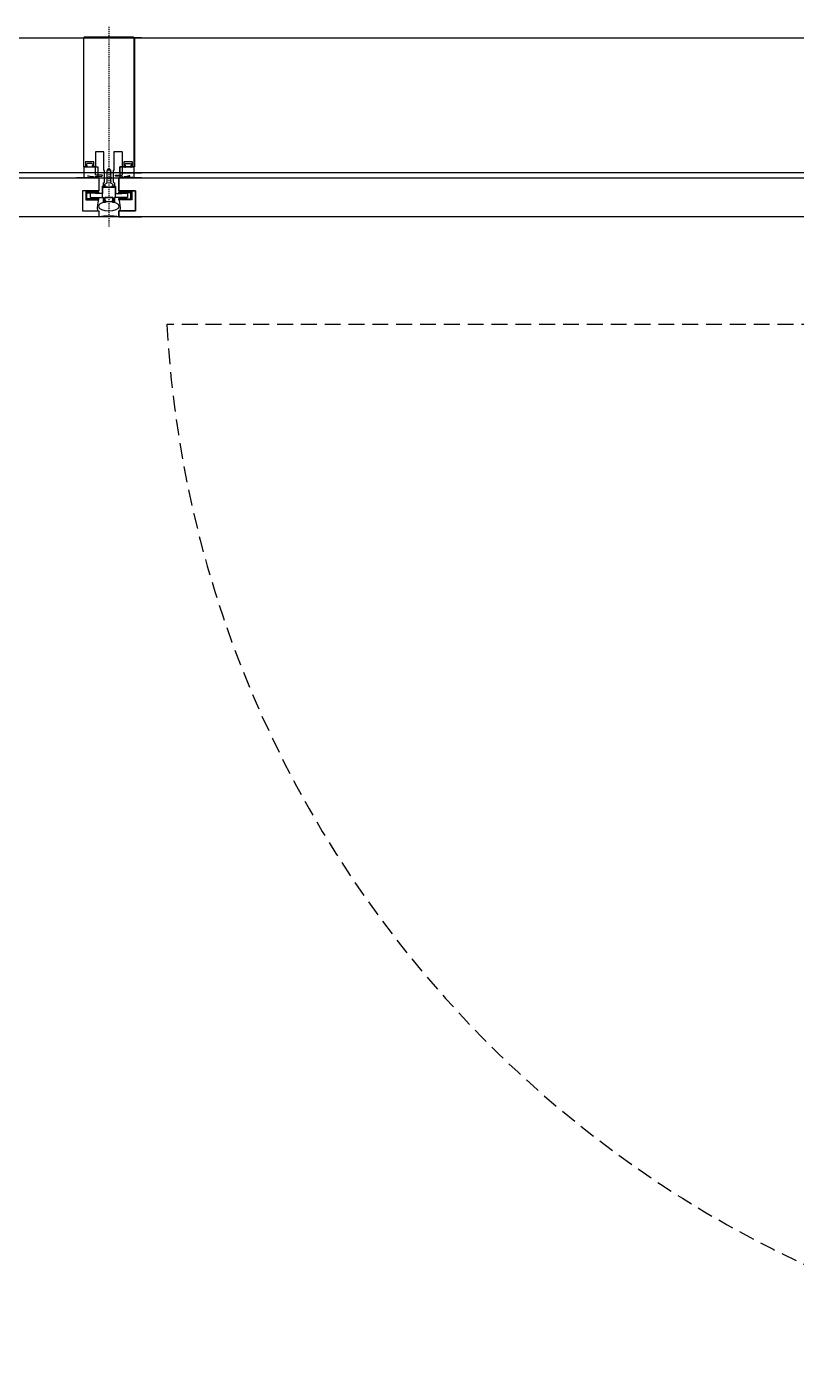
# Model space of a CAD drawing. Header units: millimetres. Extents: x 5429406 to 5440208, y -620941 to -619789.
# Drawn here: x 5431161.6 to 5431238.4, y -620931.7 to -620797.8 of the extents above; entities that cross this region are included whole.
import ezdxf

# ---------------------------------------------------------------- set-up
doc = ezdxf.new("R2010")
doc.units = ezdxf.units.MM
doc.header["$LTSCALE"] = 0.05
doc.linetypes.add('ACAD_ISO04W100', pattern=[30, 24, -3, 0, -3])
doc.linetypes.add('HIDDEN', pattern=[9.525, 6.35, -3.175])
for name, color, linetype in [('aksoy_aks', 1, 'ACAD_ISO04W100'), ('aksoy_aksesuar', 31, 'Continuous'), ('aksoy_cam', 4, 'Continuous'), ('aksoy_iz', 8, 'HIDDEN'), ('aksoy_profil', 40, 'Continuous'), ('aksoy_silikon', 1, 'Continuous'), ('N_Kes-Profil', 52, 'Continuous'), ('N_Mlz-Fitil', 10, 'Continuous')]:
    doc.layers.add(name, color=color, linetype=linetype)
doc.layers.add('aksoy_bant', color=1, linetype='Continuous', lineweight=5)

# ---------------------------------------------------------------- blocks, each defined once
blk = doc.blocks.new('A$C7E651983')
at = {"layer": 'aksoy_aksesuar'}
for p, q in [((-14.8, 4.3), (-14.8, 0.5)), ((-9.8, 4.6), (-14.5, 4.6)), ((-14.5, 0.2), (-1.9, 0.2)), ((-9.1, 4.1), (-9.4, 4.5)), ((-2.9, 4.1), (-9.1, 4.1)), ((-2.7, 11.3), (-2.7, 4.3)), ((-2.1, 11.5), (-2.5, 11.5)), ((-1.9, 10.9), (-1.9, 11.3)), ((9.3, 10.7), (-1.7, 10.7)), ((-1.7, 0), (-1.7, -4)), ((-0.2, -3.1), (-0.2, 0)), ((0, 0.2), (7.6, 0.2)), ((7.8, 0), (7.8, -3.1)), ((9.3, -4), (9.3, 0)), ((9.5, 11.3), (9.5, 10.9)), ((9.5, 0.2), (10.1, 0.2)), ((10.1, 11.5), (9.7, 11.5)), ((10.3, 0.4), (10.3, 11.3)), ((-1.4, -4.3), (-1.2, -4.3)), ((-1.2, -4.3), (0.3, -4.3)), ((0.6, -3.1), (-0.2, -3.1)), ((0.6, -4), (0.6, -3.1)), ((7.8, -3.1), (7, -3.1)), ((7, -3.1), (7, -4)), ((7.3, -4.3), (8.8, -4.3)), ((8.8, -4.3), (9, -4.3))]:
    blk.add_line(p, q, dxfattribs=at)
for centre, radius, start, end in [((-14.5, 4.3), 0.3, 90, 180), ((-14.5, 0.5), 0.3, 180, 270), ((-9.8, 4.1), 0.5, 45, 90), ((-2.9, 4.3), 0.2, 270, 0), ((-2.5, 11.3), 0.2, 90, 180), ((-2.1, 11.3), 0.2, 0, 90), ((-1.7, 10.9), 0.2, 180, 270), ((-1.9, 0), 0.2, 0, 90), ((0, 0), 0.2, 90, 180), ((7.6, 0), 0.2, 0, 90), ((9.3, 10.9), 0.2, 270, 0), ((9.5, 0), 0.2, 90, 180), ((9.7, 11.3), 0.2, 90, 180), ((10.1, 11.3), 0.2, 0, 90), ((10.1, 0.4), 0.2, 270, 0), ((-1.4, -4), 0.3, 180, 270), ((0.3, -4), 0.3, 270, 0), ((7.3, -4), 0.3, 180, 270), ((9, -4), 0.3, 270, 0)]:
    blk.add_arc(centre, radius, start, end, dxfattribs=at)
blk = doc.blocks.new('130luk dusey')
at = {"color": 8}
for p, q in [((-24.9, 49.8), (-25.1, 49.7)), ((-24.9, 49.8), (-25.1, 49.7)), ((-25, 49.8), (-25, 50.1)), ((-25, 49.8), (-25, 50.1)), ((-24.9, 49.7), (-25, 49.8)), ((-24.7, 49.8), (-25, 49.8)), ((-24.9, 49.7), (-25, 49.8)), ((-24.7, 49.8), (-25, 49.8)), ((24.7, 49.8), (25, 49.8)), ((24.9, 49.8), (25.1, 49.7)), ((24.9, 49.7), (25, 49.8)), ((25, 49.8), (25, 50.1))]:
    blk.add_line(p, q, dxfattribs=at)
for points in [[(-32.5, 178.8), (-25.5, 178.8), (-25.5, 49.8), (-11, 49.8), (-11, 43.8), (-32.5, 43.8)], [(32.5, 178.8), (25.5, 178.8), (25.5, 49.8), (11, 49.8), (11, 43.8), (32.5, 43.8)]]:
    blk.add_lwpolyline(points, dxfattribs=at)
at = {"color": 1}
for points in [[(-11, 43.8), (-11, 38.8), (-32.5, 38.8)], [(11, 43.8), (11, 38.8), (32.5, 38.8)]]:
    blk.add_lwpolyline(points, dxfattribs=at)
at = {"color": 8}
for centre in [(-25, 49.8), (-25, 49.8), (25, 49.8)]:
    blk.add_circle(centre, 0.05, dxfattribs=at)
at = {"layer": 'aksoy_aks'}
blk.add_line((0, 189.8), (0, -10), dxfattribs=at)
at = {"layer": 'aksoy_bant', "elevation": 0}
for points in [[(-23, 25), (-11, 25), (-11, 26), (-23, 26)], [(-17.9, 18), (-10, 18), (-10, 19), (-17.9, 19)], [(17.9, 18), (10, 18), (10, 19), (17.9, 19)], [(23, 25), (11, 25), (11, 26), (23, 26)]]:
    blk.add_lwpolyline(points, close=True, dxfattribs=at)
at = {"layer": 'aksoy_cam'}
for points in [[(-32.5, 38.8), (-10, 38.8), (-10, 26), (-26.5, 26), (-26.5, 6), (-10, 6), (-10, 0), (-32.5, 0)], [(32.5, 38.8), (10, 38.8), (10, 26), (26.5, 26), (26.5, 6), (10, 6), (10, 0), (32.5, 0)]]:
    blk.add_lwpolyline(points, dxfattribs=at)
at = {"layer": 'aksoy_silikon'}
blk.add_line((-5.2, 14.8), (5.2, 14.8), dxfattribs=at)
at = {"layer": 'aksoy_silikon', "color": 8}
blk.add_line((-10, 0), (10, 0), dxfattribs=at)
at = {"layer": 'aksoy_silikon'}
for centre, radius, start, end in [((19.7, 8.8, 0), 30.9, 164.5007, 185.1104), ((-19.7, 8.8, 0), 30.9, 354.8896, 15.4993), ((0, -49.5), 50.5, 78.579, 101.421)]:
    blk.add_arc(centre, radius, start, end, dxfattribs=at)
blk.add_ellipse((0, 10.4), major_axis=(-10.4, 0), ratio=0.420522, dxfattribs=at)
at = {"layer": 'N_Kes-Profil'}
blk.add_lwpolyline([(-4.4, 34.8, -0.267949), (-4.6, 34.5), (-5.4, 34, 0.267949), (-5.5, 33.8), (-5.5, 30.1, 0.414214), (-5.2, 29.8), (-4, 29.8, 0.198912), (-3.8, 29.8), (-3.3, 30.4, 0.249568), (-3.2, 30.7, 0.414214), (-3.5, 31), (-4, 31, -0.414214), (-4.3, 31.3), (-4.3, 32.3), (-2.1, 33.6, 0.267949), (-1.9, 33.9), (-1.9, 34.8), (-2.2, 35.1), (-1.9, 35.4), (-1.9, 36.4), (-2.2, 36.7), (-1.9, 37), (-1.9, 38), (-2.2, 38.3), (-1.9, 38.6), (-1.9, 39.6), (-2.2, 39.9), (-1.9, 40.2), (-1.9, 41.1), (-2.2, 41.4), (-1.9, 41.7), (-1.9, 42.7), (-2.2, 43), (-1.9, 43.3), (-1.9, 44.3), (-2.2, 44.6), (-1.9, 44.9), (-1.9, 45.8, -1.018263), (1.9, 45.7), (2.2, 45.4), (1.9, 45.1), (1.9, 44.1), (2.2, 43.8), (1.9, 43.5), (1.9, 42.5), (2.2, 42.2), (1.9, 41.9), (1.9, 40.9), (2.2, 40.6), (1.9, 40.3), (1.9, 39.4), (2.2, 39.1), (1.9, 38.8), (1.9, 37.8), (2.2, 37.5), (1.9, 37.2), (1.9, 36.2), (2.2, 35.9), (1.9, 35.6), (1.9, 34.6), (2.2, 34.3), (1.9, 34), (1.9, 33.7), (4.3, 32.3), (4.3, 31.3, -0.414214), (4, 31), (3.5, 31, 0.414214), (3.2, 30.7, 0.26896), (3.3, 30.4), (3.8, 29.8, 0.198912), (4, 29.8), (5.2, 29.8, 0.414214), (5.5, 30.1), (5.5, 33.8, 0.267949), (5.3, 34), (4.5, 34.5, -0.267949), (4.4, 34.8), (4.4, 46, -0.414214), (4.6, 46.2), (4.8, 46.2, 0.414214), (5, 46.4), (5, 64.5, -0.414214), (5.3, 64.8), (13.2, 64.8, -0.414214), (13.5, 64.5), (13.5, 50.1, 0.414214), (13.8, 49.8), (15.7, 49.8, 0.198912), (15.9, 49.8), (16.4, 50.4, 0.198912), (16.5, 50.6, 0.501408), (16.2, 51), (15.3, 51, -0.414214), (15, 51.3), (15, 54.5, -0.414214), (15.3, 54.8), (23.2, 54.8, -0.414214), (23.5, 54.5), (23.5, 51.3, -0.414214), (23.2, 51), (22.3, 51, 0.414214), (22, 50.7, 0.26896), (22.1, 50.4), (22.6, 49.8, 0.198912), (22.8, 49.8), (24.7, 49.8, 0.414214), (25, 50.1), (25, 178.8, 0.414214), (24, 179.8), (-24, 179.8, 0.414214), (-25, 178.8), (-25, 50.1, 0.407095), (-24.7, 49.8), (-22.8, 49.8, 0.198912), (-22.6, 49.8), (-22.1, 50.4, 0.198912), (-22, 50.6, 0.501408), (-22.3, 51), (-23.2, 51, -0.414214), (-23.5, 51.3), (-23.5, 54.5, -0.414214), (-23.2, 54.8), (-15.3, 54.8, -0.414214), (-15, 54.5), (-15, 51.3, -0.414214), (-15.3, 51), (-16.2, 51, 0.414214), (-16.5, 50.7, 0.26896), (-16.4, 50.4), (-15.9, 49.8, 0.198912), (-15.7, 49.8), (-13.8, 49.8, 0.414214), (-13.5, 50.1), (-13.5, 64.5, -0.414214), (-13.2, 64.8), (-5.3, 64.8, -0.414214), (-5, 64.5), (-5, 46.4, 0.702574), (-4.7, 46.2, -0.557595), (-4.4, 46)], format="xyb", close=True, dxfattribs=at)
at = {"layer": 'N_Kes-Profil', "elevation": 0}
for points in [[(-22, 24), (-10, 24), (-10, 25), (-23, 25), (-23, 17), (-10, 17), (-10, 18), (-22, 18)], [(22, 24), (10, 24), (10, 25), (23, 25), (23, 17), (10, 17), (10, 18), (22, 18)]]:
    blk.add_lwpolyline(points, close=True, dxfattribs=at)
at = {"layer": 'N_Mlz-Fitil'}
for points in [[(-13.5, 39.9, -0.405243), (-13, 40.4), (-7, 40.6, 0.969739), (-7, 41.6), (-13, 41.7, -0.405243), (-13.5, 42.2), (-13.5, 49.5, 0.414214), (-13.8, 49.8), (-15, 49.8), (-16.1, 49.5, -0.493145), (-16.5, 49.8), (-16.5, 51.1, -0.388879), (-16.3, 51.3), (-16, 51.4, 0.63707), (-15.8, 51.9), (-17, 53.1, 0.24542), (-17.5, 53.2, -0.08886), (-21, 53.2, 0.24542), (-21.5, 53.1), (-22.7, 51.9, 0.63707), (-22.5, 51.4), (-22.2, 51.3, -0.388879), (-22, 51.1), (-22, 49.8, -0.493145), (-22.4, 49.5), (-23.4, 49.7, 0.065543), (-23.5, 49.8), (-24.7, 49.8, 0.414214), (-25, 49.5), (-25, 39.9), (-25.5, 39.1, 0.719515), (-25.2, 38.8), (-24.1, 39.3), (-22.5, 39.3, 0.043809), (-15.5, 38.8, 1.011469), (-15.5, 39.8, -0.097794), (-20.8, 40.4, -0.52267), (-20.9, 40.7, -0.386536), (-20.2, 40.8, 0.128678), (-15.6, 40, -0.414214), (-15, 39.4), (-15, 39.1, 0.414214), (-14.7, 38.8), (-13.8, 38.8, 0.414214), (-13.5, 39.1)], [(13.5, 39.9, 0.405243), (13, 40.4), (7, 40.6, -0.969739), (7, 41.6), (13, 41.7, 0.405243), (13.5, 42.2), (13.5, 49.5, -0.414214), (13.8, 49.8), (15, 49.8), (16.1, 49.5, 0.493145), (16.5, 49.8), (16.5, 51.1, 0.388879), (16.3, 51.3), (16, 51.4, -0.63707), (15.8, 51.9), (17, 53.1, -0.24542), (17.5, 53.2, 0.08886), (21, 53.2, -0.24542), (21.5, 53.1), (22.7, 51.9, -0.63707), (22.5, 51.4), (22.2, 51.3, 0.388879), (22, 51.1), (22, 49.8, 0.493145), (22.4, 49.5), (23.4, 49.7, -0.065543), (23.5, 49.8), (24.7, 49.8, -0.414214), (25, 49.5), (25, 39.9), (25.5, 39.1, -0.719515), (25.2, 38.8), (24.1, 39.3), (22.5, 39.3, -0.043809), (15.5, 38.8, -1.011469), (15.5, 39.8, 0.097794), (20.8, 40.4, 0.52267), (20.9, 40.7, 0.386536), (20.2, 40.8, -0.128678), (15.6, 40, 0.414214), (15, 39.4), (15, 39.1, -0.414214), (14.7, 38.8), (13.8, 38.8, -0.414214), (13.5, 39.1)]]:
    blk.add_lwpolyline(points, format="xyb", close=True, dxfattribs=at)
at = {"layer": 'aksoy_cam'}
blk.add_blockref('A$C7E651983', (-3.8, 19), dxfattribs=at)
at = {"layer": 'aksoy_cam', "xscale": -1, "rotation": 359.9999998090411}
blk.add_blockref('A$C7E651983', (3.8, 19), dxfattribs=at)

msp = doc.modelspace()

# ---------------------------------------------------------------- linework, layer by layer
at = {"layer": 'aksoy_cam', "transparency": 33554541}
for points in [[(5431037.76, -620816.82), (5431037.76, -620816.22), (5431039.41, -620816.22), (5431039.41, -620814.22), (5431037.76, -620814.22), (5431037.76, -620812.94), (5431168.76, -620812.94), (5431168.76, -620814.22), (5431167.11, -620814.22), (5431167.11, -620816.22), (5431168.76, -620816.22), (5431168.76, -620816.82), (5431037.76, -620816.82)], [(5431153.33, -620816.82), (5431153.33, -620816.22), (5431154.98, -620816.22), (5431154.98, -620814.22), (5431153.33, -620814.22), (5431153.33, -620812.94), (5431284.33, -620812.94), (5431284.33, -620814.22), (5431282.68, -620814.22), (5431282.68, -620816.22), (5431284.33, -620816.22), (5431284.33, -620816.82), (5431153.33, -620816.82)], [(5431170.76, -620816.82), (5431170.76, -620816.22), (5431172.41, -620816.22), (5431172.41, -620814.22), (5431170.76, -620814.22), (5431170.76, -620812.94), (5431285.73, -620812.94), (5431285.73, -620814.22), (5431284.08, -620814.22), (5431284.08, -620816.22), (5431285.73, -620816.22), (5431285.73, -620816.82), (5431170.76, -620816.82)]]:
    msp.add_lwpolyline(points, dxfattribs=at)
at = {"layer": 'aksoy_iz', "ltscale": 5, "transparency": 33554541}
msp.add_line((5431285.79, -620827.6, -69.55), (5431175.56, -620827.6, -69.55), dxfattribs=at)
msp.add_arc((5431285.51, -620821.53, -523.63), 110.12, 183.16, 271.1799, dxfattribs=at)
at = {"layer": 'aksoy_profil', "transparency": 33554541}
for points in [[(5431039.31, -620798.94), (5431167.21, -620798.94), (5431167.21, -620811.84), (5431168.66, -620811.84), (5431168.66, -620812.44), (5431037.86, -620812.44), (5431037.86, -620811.84), (5431039.31, -620811.84), (5431039.31, -620798.94)], [(5431154.88, -620798.94), (5431282.78, -620798.94), (5431282.78, -620811.84), (5431284.23, -620811.84), (5431284.23, -620812.44), (5431153.43, -620812.44), (5431153.43, -620811.84), (5431154.88, -620811.84), (5431154.88, -620798.94)], [(5431172.31, -620798.94), (5431284.18, -620798.94), (5431284.18, -620811.84), (5431285.63, -620811.84), (5431285.63, -620812.44), (5431170.86, -620812.44), (5431170.86, -620811.84), (5431172.31, -620811.84), (5431172.31, -620798.94)]]:
    msp.add_lwpolyline(points, dxfattribs=at)

# ---------------------------------------------------------------- block references
at = {"layer": 'aksoy_silikon', "color": 8, "transparency": 33554541, "extrusion": (0, 0, -1), "xscale": 0.1, "yscale": 0.1, "zscale": -0.1}
msp.add_blockref('130luk dusey', (-5431169.76, -620816.82), dxfattribs=at)

doc.saveas('drawing.dxf')
